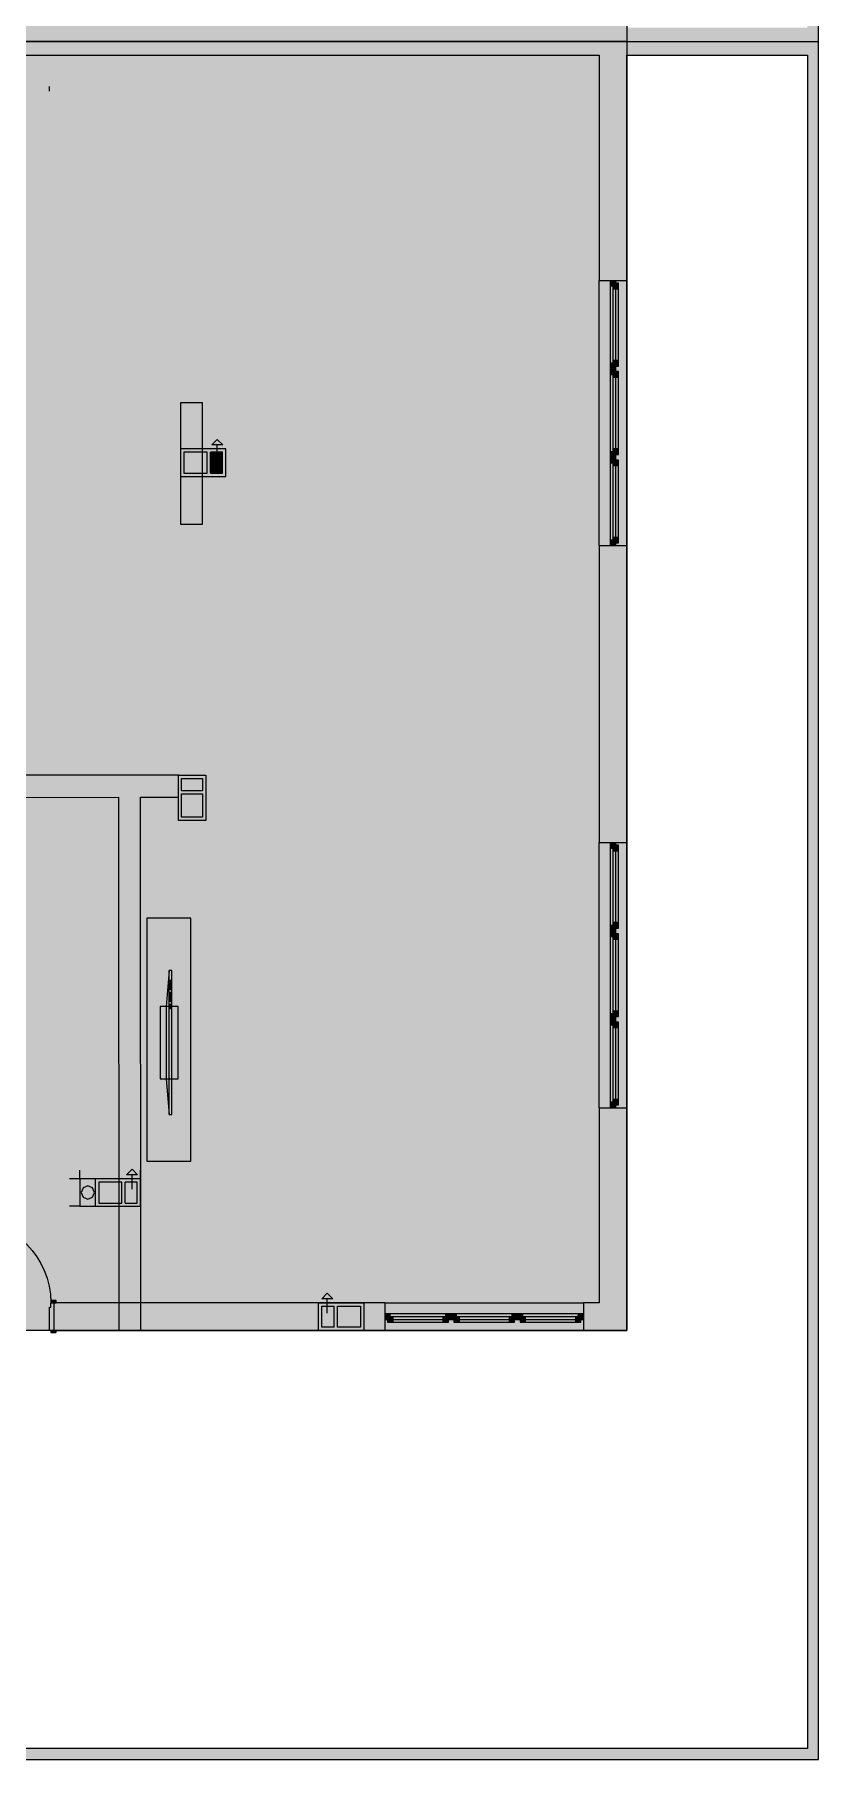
# Model space of a CAD drawing. Header units: centimetres. Extents: x -2733 to 2483, y -2206 to 1504.
# Drawn here: x 1773 to 2483, y -1778 to -217 of the extents above; entities that cross this region are included whole.
import ezdxf

# ---------------------------------------------------------------- set-up
doc = ezdxf.new("R2010")
doc.units = ezdxf.units.CM
for name, color, linetype, lineweight, true_color in [('kufiri i objektit', 7, 'Continuous', 0, 0xb36d4d), ('PDF_2D Drafting - General', 7, 'Continuous', 0, 0x7f7f7f), ('PDF_Equipment', 7, 'Continuous', 0, 0x6a6a6a), ('PDF_Laminati', 7, 'Continuous', 0, 0x999999), ('PDF_Muret', 7, 'Continuous', 0, 0x7f7f7f)]:
    doc.layers.add(name, color=color, linetype=linetype, lineweight=lineweight, true_color=true_color)
doc.layers.add('ndarjet-njesite', color=1, linetype='Continuous', lineweight=0)
doc.layers.add('PDF_Oxhaqet', color=7, linetype='Continuous', lineweight=0)

msp = doc.modelspace()

# ---------------------------------------------------------------- hatches: boundary and pattern name
at = {"layer": 'PDF_2D Drafting - General', "true_color": 0xfafafa, "transparency": 33554559}
msp.add_hatch(color=7, dxfattribs=at).paths.add_polyline_path([(2309, 1085.5), (2309, -210.6), (2309, -223.1), (1319, -223.1), (1306.5, -223.1), (1306.5, -707.4), (1046.1, -707.5), (1033.6, -707.4), (1033.6, -422.5), (1033.6, -410), (852, -410), (832, -410), (832, 1246.4), (1372.5, 1246.4), (1372.4, 1085.5)])
at = {"layer": 'PDF_2D Drafting - General', "true_color": 0xf2f9ff, "transparency": 33554559}
msp.add_hatch(color=7, dxfattribs=at).paths.add_polyline_path([(296.4, -928.1), (1294, -928.1), (1294, -707.4), (1306.5, -707.4), (1306.5, -235.6), (1306.4, -223.1), (2309, -223.1), (2309, -235.6), (2309, -1389.7), (1863.7, -1389.6), (1679.6, -1389.6), (1679.6, -1657.8), (308.9, -1657.8), (296.4, -1657.8)])
at = {"layer": 'PDF_Equipment', "true_color": 0xffffff, "transparency": 33554559}
msp.add_hatch(color=7, dxfattribs=at).paths.add_polyline_path([(1897.1, -1194.3), (1894.5, -1194.3), (1892, -1161.8), (1892, -1096.6), (1894.5, -1064), (1897.1, -1064)])
at = {"layer": 'PDF_Muret', "true_color": 0xffffff, "transparency": 33554559}
for points in [[(2294, -439.4), (2299, -439.4), (2299, -441.9), (2296.5, -441.9), (2296.5, -444.4), (2294, -444.4)], [(2301.5, -446.9), (2301.5, -511.9), (2296.5, -511.9), (2296.5, -514.4), (2294, -514.4), (2294, -444.4), (2296.5, -444.4), (2296.5, -446.9)], [(2299, -519.4), (2294, -519.4), (2294, -514.4), (2296.5, -514.4), (2296.5, -516.9), (2299, -516.9)], [(2294, -519.4), (2299, -519.4), (2299, -521.9), (2296.5, -521.9), (2296.5, -524.4), (2294, -524.4)], [(2301.5, -526.9), (2301.5, -591.9), (2296.5, -591.9), (2296.5, -594.4), (2294, -594.4), (2294, -524.4), (2296.5, -524.4), (2296.5, -526.9)], [(2299, -599.4), (2294, -599.4), (2294, -594.4), (2296.5, -594.4), (2296.5, -596.9), (2299, -596.9)], [(2294, -599.4), (2299, -599.4), (2299, -601.9), (2296.5, -601.9), (2296.5, -604.4), (2294, -604.4)], [(2301.5, -606.9), (2301.5, -671.9), (2296.5, -671.9), (2296.5, -674.4), (2294, -674.4), (2294, -604.4), (2296.5, -604.4), (2296.5, -606.9)], [(2299, -679.4), (2294, -679.4), (2294, -674.4), (2296.5, -674.4), (2296.5, -676.9), (2299, -676.9)], [(2294, -948.1), (2299, -948.1), (2299, -950.6), (2296.5, -950.6), (2296.5, -953.1), (2294, -953.1)], [(2301.5, -955.6), (2301.5, -1020.6), (2296.5, -1020.6), (2296.5, -1023.1), (2294, -1023.1), (2294, -953.1), (2296.5, -953.1), (2296.5, -955.6)], [(2299, -1028.1), (2294, -1028.1), (2294, -1023.1), (2296.5, -1023.1), (2296.5, -1025.6), (2299, -1025.6)], [(2294, -1028.1), (2299, -1028.1), (2299, -1030.6), (2296.5, -1030.6), (2296.5, -1033.1), (2294, -1033.1)], [(2301.5, -1035.6), (2301.5, -1100.6), (2296.5, -1100.6), (2296.5, -1103.1), (2294, -1103.1), (2294, -1033.1), (2296.5, -1033.1), (2296.5, -1035.6)], [(2299, -1108.1), (2294, -1108.1), (2294, -1103.1), (2296.5, -1103.1), (2296.5, -1105.6), (2299, -1105.6)], [(2294, -1108.1), (2299, -1108.1), (2299, -1110.6), (2296.5, -1110.6), (2296.5, -1113.1), (2294, -1113.1)], [(2301.5, -1115.6), (2301.5, -1180.6), (2296.5, -1180.6), (2296.5, -1183.1), (2294, -1183.1), (2294, -1113.1), (2296.5, -1113.1), (2296.5, -1115.6)], [(2299, -1188.1), (2294, -1188.1), (2294, -1183.1), (2296.5, -1183.1), (2296.5, -1185.6), (2299, -1185.6)], [(1786.2, -1389.6), (1786.2, -1368.5), (1787.4, -1368.5), (1787.4, -1364.6), (1790.2, -1364.6), (1790.2, -1389.6)], [(2089.9, -1379.7), (2089.9, -1374.7), (2094.8, -1374.7), (2094.8, -1377.2), (2092.4, -1377.2), (2092.3, -1379.7)], [(2142.4, -1382.2), (2097.3, -1382.2), (2097.3, -1377.2), (2094.8, -1377.2), (2094.8, -1374.7), (2144.9, -1374.7), (2144.9, -1377.2), (2142.4, -1377.2)], [(2149.9, -1374.7), (2149.8, -1379.7), (2147.4, -1379.7), (2147.4, -1377.2), (2144.9, -1377.2), (2144.9, -1374.7)], [(2149.8, -1379.7), (2149.9, -1374.7), (2154.8, -1374.7), (2154.8, -1377.2), (2152.3, -1377.2), (2152.3, -1379.7)], [(2202.4, -1382.2), (2157.4, -1382.2), (2157.4, -1377.2), (2154.8, -1377.2), (2154.8, -1374.7), (2204.9, -1374.7), (2204.9, -1377.2), (2202.4, -1377.2)], [(2209.8, -1374.7), (2209.8, -1379.7), (2207.3, -1379.7), (2207.4, -1377.2), (2204.9, -1377.2), (2204.9, -1374.7)], [(2209.8, -1379.7), (2209.8, -1374.7), (2214.9, -1374.7), (2214.9, -1377.2), (2212.3, -1377.2), (2212.3, -1379.7)], [(2262.4, -1382.2), (2217.4, -1382.2), (2217.4, -1377.2), (2214.9, -1377.2), (2214.9, -1374.7), (2264.9, -1374.7), (2264.8, -1377.2), (2262.4, -1377.2)], [(2269.8, -1374.7), (2269.8, -1379.7), (2267.3, -1379.7), (2267.3, -1377.2), (2264.8, -1377.2), (2264.9, -1374.7)]]:
    msp.add_hatch(color=7, dxfattribs=at).paths.add_polyline_path(points)

# ---------------------------------------------------------------- linework, layer by layer
at = {"layer": 'kufiri i objektit', "lineweight": 5}
msp.add_lwpolyline([(293.9, 39.3), (293.9, 122.7), (-2197.9, 122.7), (-2197.9, -1778), (2482.6, -1778), (2482.6, 1504), (532.4, 1504), (532.4, 39.3)], close=True, dxfattribs=at)
at = {"layer": 'ndarjet-njesite'}
for points in [[(2309, 1085.5), (2309, -210.6), (2309, -223.1), (1319, -223.1), (1306.5, -223.1), (1306.5, -707.4), (1021.1, -707.4), (1021.1, -397.5), (832, -397.5), (832, 1246.4), (1372.5, 1246.4), (1372.4, 1085.5), (2309, 1085.5)], [(296.4, -928.1), (1294, -928.1), (1294, -707.4), (1306.5, -707.4), (1306.5, -235.6), (1306.4, -223.1), (2309, -223.1), (2309, -235.6), (2309, -1389.7), (1863.7, -1389.6), (1679.6, -1389.6), (1679.6, -1657.8), (308.9, -1657.8), (296.4, -1657.8), (296.4, -928.1)]]:
    msp.add_lwpolyline(points, close=True, dxfattribs=at)
msp.add_lwpolyline([(2309, -223.1), (2482.6, -223.1)], dxfattribs=at)
at = {"layer": 'PDF_2D Drafting - General', "lineweight": 9}
for points in [[(2309, -210.6), (2309, -223.1)], [(1306.4, -223.1), (2309, -223.1)], [(2309, -223.1), (1319, -223.1)], [(2309, -223.1), (2309, -235.6)], [(2309, -235.6), (2309, -1389.7)], [(1874.3, -1016.4), (1874.3, -1236.4)], [(1914.3, -1016.4), (1874.3, -1016.4)], [(1914.3, -1236.4), (1914.3, -1016.4)], [(1874.3, -1236.4), (1914.3, -1236.4)], [(1863.7, -1389.6), (1679.6, -1389.6)], [(2309, -1389.7), (1863.7, -1389.6)]]:
    msp.add_lwpolyline(points, dxfattribs=at)
at = {"layer": 'PDF_2D Drafting - General', "color": 7, "true_color": 0xffffff, "transparency": 33554559}
msp.add_solid([(1914.3, -1016.4), (1914.3, -1236.4), (1874.3, -1016.4), (1874.3, -1236.4)], dxfattribs=at)
at = {"layer": 'PDF_Equipment', "lineweight": 13}
for points in [[(1894.5, -1064), (1892, -1096.6)], [(1897.1, -1064), (1894.5, -1064)], [(1894.5, -1194.3), (1894.5, -1064)], [(1895.4, -1081.3), (1895.4, -1072.7)], [(1895.4, -1072.7), (1896.1, -1072.7)], [(1896.1, -1072.7), (1896.1, -1081.3)], [(1897.1, -1194.3), (1897.1, -1064)], [(1896.1, -1081.3), (1895.4, -1081.3)], [(1895.4, -1092.2), (1895.4, -1083.5)], [(1895.4, -1083.5), (1896.1, -1083.5)], [(1896.1, -1092.2), (1895.4, -1092.2)], [(1896.1, -1083.5), (1896.1, -1092.2)], [(1886.4, -1096.6), (1886.4, -1161.8)], [(1902.7, -1096.6), (1886.4, -1096.6)], [(1892, -1096.6), (1892, -1161.8)], [(1895.4, -1098.7), (1895.4, -1094.4)], [(1895.4, -1094.4), (1896.1, -1094.4)], [(1896.1, -1098.7), (1895.4, -1098.7)], [(1896.1, -1094.4), (1896.1, -1098.7)], [(1902.7, -1161.8), (1902.7, -1096.6)], [(1886.4, -1161.8), (1902.7, -1161.8)], [(1892, -1161.8), (1894.5, -1194.3)], [(1894.5, -1194.3), (1897.1, -1194.3)]]:
    msp.add_lwpolyline(points, dxfattribs=at)
at = {"layer": 'PDF_Equipment', "color": 7, "true_color": 0xffffff, "transparency": 33554559}
msp.add_solid([(1902.7, -1161.8), (1886.4, -1161.8), (1902.7, -1096.6), (1886.4, -1096.6)], dxfattribs=at)
at = {"layer": 'PDF_Laminati', "lineweight": 9}
for points in [[(1945.9, -591.9), (1904.9, -591.9)], [(1904.9, -591.9), (1904.9, -616.9)], [(1945.9, -616.9), (1945.9, -591.9)], [(1929, -594.9), (1907.9, -594.9)], [(1907.9, -594.9), (1907.9, -613.9)], [(1929, -613.9), (1929, -594.9)], [(1942.9, -594.9), (1931.9, -594.9)], [(1931.9, -594.9), (1931.9, -613.9)], [(1942.9, -613.9), (1942.9, -594.9)], [(1904.9, -616.9), (1945.9, -616.9)], [(1907.9, -613.9), (1929, -613.9)], [(1931.9, -613.9), (1942.9, -613.9)]]:
    msp.add_lwpolyline(points, dxfattribs=at)
at = {"layer": 'PDF_Laminati', "color": 7, "true_color": 0xffffff, "transparency": 33554559}
for points in [[(1904.9, -616.9), (1904.9, -591.9), (1945.9, -616.9), (1945.9, -591.9)], [(1907.9, -613.9), (1929, -613.9), (1907.9, -594.9), (1929, -594.9)], [(1931.9, -613.9), (1942.9, -613.9), (1931.9, -594.9), (1942.9, -594.9)]]:
    msp.add_solid(points, dxfattribs=at)
at = {"layer": 'PDF_Muret', "color": 251, "lineweight": 5, "true_color": 0x6a6a6a}
for points in [[(1557.4, -235.6), (2284, -235.6)], [(2284, -235.6), (2284, -439.4)], [(2309, -235.6), (2472.6, -235.6)], [(2309, -439.4), (2309, -235.6)], [(2472.6, -235.6), (2472.6, -1768)], [(2284, -439.4), (2294, -439.4)], [(2284, -439.4), (2294, -439.4)], [(2294, -439.4), (2299, -439.4)], [(2294, -439.4), (2299, -439.4)], [(2294, -439.4), (2299, -439.4)], [(2299, -439.4), (2309, -439.4)], [(2299, -439.4), (2309, -439.4)], [(1904.9, -550.1), (1904.9, -660.1)], [(1924.9, -550.1), (1904.9, -550.1)], [(1924.9, -660.1), (1924.9, -550.1)], [(1904.9, -660.1), (1924.9, -660.1)], [(2284, -679.4), (2294, -679.4)], [(2284, -679.4), (2284, -948.1)], [(2284, -679.4), (2294, -679.4)], [(2294, -679.4), (2299, -679.4)], [(2294, -679.4), (2299, -679.4)], [(2294, -679.4), (2299, -679.4)], [(2299, -679.4), (2309, -679.4)], [(2299, -679.4), (2309, -679.4)], [(2309, -948.1), (2309, -679.4)], [(1902.9, -887.1), (1659.6, -887.2)], [(1902.9, -907.1), (1902.9, -887.1)], [(1679.6, -907.2), (1848.7, -907.1)], [(1848.7, -907.1), (1848.9, -1389.6)], [(1868.7, -907.1), (1902.9, -907.1)], [(1868.9, -1389.6), (1868.7, -907.1)], [(2284, -948.1), (2294, -948.1)], [(2284, -948.1), (2294, -948.1)], [(2294, -948.1), (2299, -948.1)], [(2294, -948.1), (2299, -948.1)], [(2294, -948.1), (2299, -948.1)], [(2299, -948.1), (2309, -948.1)], [(2299, -948.1), (2309, -948.1)], [(2284, -1188.1), (2294, -1188.1)], [(2284, -1188.1), (2284, -1364.7)], [(2284, -1188.1), (2294, -1188.1)], [(2294, -1188.1), (2299, -1188.1)], [(2294, -1188.1), (2299, -1188.1)], [(2294, -1188.1), (2299, -1188.1)], [(2299, -1188.1), (2309, -1188.1)], [(2299, -1188.1), (2309, -1188.1)], [(2309, -1389.7), (2309, -1188.1)], [(1790.2, -1364.6), (1792.4, -1364.6)], [(1790.2, -1364.6), (1790.2, -1389.6)], [(2089.9, -1364.7), (1790.2, -1364.6)], [(1790.2, -1364.6), (1790.2, -1389.6)], [(1790.2, -1364.6), (1790.2, -1389.6)], [(1790.2, -1364.6), (1792.4, -1364.6)], [(1790.2, -1364.6), (1792.4, -1364.6)], [(2089.9, -1364.7), (2089.9, -1374.7)], [(2089.9, -1364.7), (2089.9, -1374.7)], [(2269.8, -1364.7), (2269.8, -1374.7)], [(2284, -1364.7), (2269.8, -1364.7)], [(2269.8, -1364.7), (2269.8, -1374.7)], [(2089.9, -1379.7), (2089.8, -1389.7)], [(2089.9, -1379.7), (2089.8, -1389.7)], [(2089.9, -1374.7), (2089.9, -1379.7)], [(2089.9, -1374.7), (2089.9, -1379.7)], [(2089.9, -1374.7), (2089.9, -1379.7)], [(2269.8, -1374.7), (2269.8, -1379.7)], [(2269.8, -1374.7), (2269.8, -1379.7)], [(2269.8, -1374.7), (2269.8, -1379.7)], [(2269.8, -1379.7), (2269.8, -1389.7)], [(2269.8, -1379.7), (2269.8, -1389.7)], [(1790.2, -1389.6), (1792.4, -1389.6)], [(1790.2, -1389.6), (2089.8, -1389.7)], [(1790.2, -1389.6), (1792.4, -1389.6)], [(1790.2, -1389.6), (1792.4, -1389.6)], [(1848.9, -1389.6), (1868.9, -1389.6)], [(2269.8, -1389.7), (2309, -1389.7)], [(2472.6, -1768), (308.9, -1768)]]:
    msp.add_lwpolyline(points, dxfattribs=at)
at = {"layer": 'PDF_Muret', "lineweight": 5}
for points in [[(2284, -679.4), (2284, -439.4)], [(2294, -439.4), (2294, -444.4)], [(2294, -444.4), (2296.5, -444.4)], [(2294, -444.4), (2294, -514.4)], [(2296.5, -444.4), (2296.5, -441.9)], [(2296.5, -441.9), (2299, -441.9)], [(2296.5, -441.9), (2296.5, -446.9)], [(2301.5, -441.9), (2296.5, -441.9)], [(2296.5, -446.9), (2301.5, -446.9)], [(2296.5, -446.9), (2296.5, -511.9)], [(2299, -441.9), (2299, -439.4)], [(2299, -511.9), (2299, -446.9)], [(2301.5, -446.9), (2301.5, -441.9)], [(2301.5, -511.9), (2301.5, -446.9)], [(2301.5, -511.9), (2301.5, -446.9)], [(2309, -679.4), (2309, -439.4)], [(2296.5, -514.4), (2294, -514.4)], [(2294, -514.4), (2294, -519.4)], [(2301.5, -511.9), (2296.5, -511.9)], [(2296.5, -511.9), (2296.5, -516.9)], [(2296.5, -516.9), (2296.5, -514.4)], [(2301.5, -516.9), (2301.5, -511.9)], [(2294, -519.4), (2294, -524.4)], [(2294, -524.4), (2296.5, -524.4)], [(2294, -524.4), (2294, -594.4)], [(2299, -516.9), (2296.5, -516.9)], [(2296.5, -516.9), (2301.5, -516.9)], [(2296.5, -524.4), (2296.5, -521.9)], [(2296.5, -521.9), (2299, -521.9)], [(2296.5, -521.9), (2296.5, -526.9)], [(2301.5, -521.9), (2296.5, -521.9)], [(2296.5, -526.9), (2301.5, -526.9)], [(2296.5, -526.9), (2296.5, -591.9)], [(2299, -519.4), (2299, -516.9)], [(2299, -521.9), (2299, -519.4)], [(2299, -591.9), (2299, -526.9)], [(2301.5, -526.9), (2301.5, -521.9)], [(2301.5, -591.9), (2301.5, -526.9)], [(2301.5, -591.9), (2301.5, -526.9)], [(2301.5, -591.9), (2296.5, -591.9)], [(2296.5, -591.9), (2296.5, -596.9)], [(2301.5, -596.9), (2301.5, -591.9)], [(2296.5, -594.4), (2294, -594.4)], [(2294, -594.4), (2294, -599.4)], [(2294, -599.4), (2294, -604.4)], [(2294, -604.4), (2296.5, -604.4)], [(2294, -604.4), (2294, -674.4)], [(2296.5, -596.9), (2296.5, -594.4)], [(2299, -596.9), (2296.5, -596.9)], [(2296.5, -596.9), (2301.5, -596.9)], [(2296.5, -604.4), (2296.5, -601.9)], [(2296.5, -601.9), (2299, -601.9)], [(2296.5, -601.9), (2296.5, -606.9)], [(2301.5, -601.9), (2296.5, -601.9)], [(2296.5, -606.9), (2301.5, -606.9)], [(2296.5, -606.9), (2296.5, -671.9)], [(2299, -599.4), (2299, -596.9)], [(2299, -601.9), (2299, -599.4)], [(2299, -671.9), (2299, -606.9)], [(2301.5, -606.9), (2301.5, -601.9)], [(2301.5, -671.9), (2301.5, -606.9)], [(2301.5, -671.9), (2301.5, -606.9)], [(2296.5, -674.4), (2294, -674.4)], [(2294, -674.4), (2294, -679.4)], [(2301.5, -671.9), (2296.5, -671.9)], [(2296.5, -671.9), (2296.5, -676.9)], [(2296.5, -676.9), (2296.5, -674.4)], [(2299, -676.9), (2296.5, -676.9)], [(2296.5, -676.9), (2301.5, -676.9)], [(2299, -679.4), (2299, -676.9)], [(2301.5, -676.9), (2301.5, -671.9)], [(2284, -1188.1), (2284, -948.1)], [(2294, -948.1), (2294, -953.1)], [(2296.5, -953.1), (2296.5, -950.6)], [(2296.5, -950.6), (2299, -950.6)], [(2296.5, -950.6), (2296.5, -955.6)], [(2301.5, -950.6), (2296.5, -950.6)], [(2299, -950.6), (2299, -948.1)], [(2301.5, -955.6), (2301.5, -950.6)], [(2309, -1188.1), (2309, -948.1)], [(2294, -953.1), (2296.5, -953.1)], [(2294, -953.1), (2294, -1023.1)], [(2296.5, -955.6), (2301.5, -955.6)], [(2296.5, -955.6), (2296.5, -1020.6)], [(2299, -1020.6), (2299, -955.6)], [(2301.5, -1020.6), (2301.5, -955.6)], [(2301.5, -1020.6), (2301.5, -955.6)], [(2296.5, -1023.1), (2294, -1023.1)], [(2294, -1023.1), (2294, -1028.1)], [(2294, -1028.1), (2294, -1033.1)], [(2301.5, -1020.6), (2296.5, -1020.6)], [(2296.5, -1020.6), (2296.5, -1025.6)], [(2296.5, -1025.6), (2296.5, -1023.1)], [(2299, -1025.6), (2296.5, -1025.6)], [(2296.5, -1025.6), (2301.5, -1025.6)], [(2299, -1028.1), (2299, -1025.6)], [(2299, -1030.6), (2299, -1028.1)], [(2301.5, -1025.6), (2301.5, -1020.6)], [(2294, -1033.1), (2296.5, -1033.1)], [(2294, -1033.1), (2294, -1103.1)], [(2296.5, -1033.1), (2296.5, -1030.6)], [(2296.5, -1030.6), (2299, -1030.6)], [(2296.5, -1030.6), (2296.5, -1035.6)], [(2301.5, -1030.6), (2296.5, -1030.6)], [(2296.5, -1035.6), (2301.5, -1035.6)], [(2296.5, -1035.6), (2296.5, -1100.6)], [(2299, -1100.6), (2299, -1035.6)], [(2301.5, -1035.6), (2301.5, -1030.6)], [(2301.5, -1100.6), (2301.5, -1035.6)], [(2301.5, -1100.6), (2301.5, -1035.6)], [(2296.5, -1103.1), (2294, -1103.1)], [(2294, -1103.1), (2294, -1108.1)], [(2294, -1108.1), (2294, -1113.1)], [(2301.5, -1100.6), (2296.5, -1100.6)], [(2296.5, -1100.6), (2296.5, -1105.6)], [(2296.5, -1105.6), (2296.5, -1103.1)], [(2299, -1105.6), (2296.5, -1105.6)], [(2296.5, -1105.6), (2301.5, -1105.6)], [(2299, -1108.1), (2299, -1105.6)], [(2299, -1110.6), (2299, -1108.1)], [(2301.5, -1105.6), (2301.5, -1100.6)], [(2294, -1113.1), (2296.5, -1113.1)], [(2294, -1113.1), (2294, -1183.1)], [(2296.5, -1113.1), (2296.5, -1110.6)], [(2296.5, -1110.6), (2299, -1110.6)], [(2296.5, -1110.6), (2296.5, -1115.6)], [(2301.5, -1110.6), (2296.5, -1110.6)], [(2296.5, -1115.6), (2301.5, -1115.6)], [(2296.5, -1115.6), (2296.5, -1180.6)], [(2299, -1180.6), (2299, -1115.6)], [(2301.5, -1115.6), (2301.5, -1110.6)], [(2301.5, -1180.6), (2301.5, -1115.6)], [(2301.5, -1180.6), (2301.5, -1115.6)], [(2296.5, -1183.1), (2294, -1183.1)], [(2294, -1183.1), (2294, -1188.1)], [(2301.5, -1180.6), (2296.5, -1180.6)], [(2296.5, -1180.6), (2296.5, -1185.6)], [(2296.5, -1185.6), (2296.5, -1183.1)], [(2299, -1185.6), (2296.5, -1185.6)], [(2296.5, -1185.6), (2301.5, -1185.6)], [(2299, -1188.1), (2299, -1185.6)], [(2301.5, -1185.6), (2301.5, -1180.6)], [(1786.2, -1389.6), (1786.2, -1368.5)], [(1786.2, -1368.5), (1787.4, -1368.5)], [(1792.4, -1362.7), (1787.4, -1362.7)], [(1787.4, -1362.7), (1787.4, -1364.6)], [(1787.4, -1364.6), (1792.4, -1364.6)], [(1787.4, -1368.5), (1787.4, -1364.6)], [(1787.4, -1364.6), (1790.2, -1364.6)], [(1790.2, -1364.6), (1790.2, -1389.6)], [(1792.4, -1364.6), (1792.4, -1362.7)], [(2089.9, -1364.7), (2269.8, -1364.7)], [(2094.8, -1374.7), (2089.9, -1374.7)], [(2089.9, -1379.7), (2092.3, -1379.7)], [(2092.3, -1379.7), (2092.4, -1377.2)], [(2092.4, -1377.2), (2092.3, -1382.2)], [(2092.3, -1382.2), (2097.3, -1382.2)], [(2092.4, -1377.2), (2094.8, -1377.2)], [(2097.3, -1377.2), (2092.4, -1377.2)], [(2094.8, -1377.2), (2094.8, -1374.7)], [(2144.9, -1374.7), (2094.8, -1374.7)], [(2097.3, -1382.2), (2097.3, -1377.2)], [(2142.4, -1377.2), (2097.3, -1377.2)], [(2097.3, -1379.7), (2142.4, -1379.7)], [(2097.3, -1382.2), (2142.4, -1382.2)], [(2097.3, -1382.2), (2142.4, -1382.2)], [(2147.4, -1377.2), (2142.4, -1377.2)], [(2142.4, -1377.2), (2142.4, -1382.2)], [(2142.4, -1382.2), (2147.4, -1382.2)], [(2149.9, -1374.7), (2144.9, -1374.7)], [(2144.9, -1374.7), (2144.9, -1377.2)], [(2144.9, -1377.2), (2147.4, -1377.2)], [(2147.4, -1377.2), (2147.4, -1379.7)], [(2147.4, -1382.2), (2147.4, -1377.2)], [(2147.4, -1379.7), (2149.8, -1379.7)], [(2149.8, -1379.7), (2152.3, -1379.7)], [(2154.8, -1374.7), (2149.9, -1374.7)], [(2152.3, -1379.7), (2152.3, -1377.2)], [(2152.3, -1377.2), (2154.8, -1377.2)], [(2157.4, -1377.2), (2152.3, -1377.2)], [(2152.3, -1377.2), (2152.3, -1382.2)], [(2152.3, -1382.2), (2157.4, -1382.2)], [(2154.8, -1377.2), (2154.8, -1374.7)], [(2204.9, -1374.7), (2154.8, -1374.7)], [(2157.4, -1382.2), (2157.4, -1377.2)], [(2202.4, -1377.2), (2157.4, -1377.2)], [(2157.4, -1379.7), (2202.4, -1379.7)], [(2157.4, -1382.2), (2202.4, -1382.2)], [(2157.4, -1382.2), (2202.4, -1382.2)], [(2207.3, -1377.2), (2202.4, -1377.2)], [(2202.4, -1377.2), (2202.4, -1382.2)], [(2202.4, -1382.2), (2207.3, -1382.2)], [(2209.8, -1374.7), (2204.9, -1374.7)], [(2204.9, -1374.7), (2204.9, -1377.2)], [(2204.9, -1377.2), (2207.3, -1377.2)], [(2207.3, -1377.2), (2207.3, -1379.7)], [(2207.3, -1382.2), (2207.3, -1377.2)], [(2207.3, -1379.7), (2209.8, -1379.7)], [(2214.9, -1374.7), (2209.8, -1374.7)], [(2209.8, -1379.7), (2212.3, -1379.7)], [(2212.3, -1379.7), (2212.3, -1377.2)], [(2212.3, -1377.2), (2214.9, -1377.2)], [(2217.4, -1377.2), (2212.3, -1377.2)], [(2212.3, -1377.2), (2212.3, -1382.2)], [(2212.3, -1382.2), (2217.4, -1382.2)], [(2214.9, -1377.2), (2214.9, -1374.7)], [(2264.9, -1374.7), (2214.9, -1374.7)], [(2217.4, -1382.2), (2217.4, -1377.2)], [(2262.4, -1377.2), (2217.4, -1377.2)], [(2217.4, -1379.7), (2262.4, -1379.7)], [(2217.4, -1382.2), (2262.4, -1382.2)], [(2217.4, -1382.2), (2262.4, -1382.2)], [(2267.3, -1377.2), (2262.4, -1377.2)], [(2262.4, -1377.2), (2262.4, -1382.2)], [(2262.4, -1382.2), (2267.3, -1382.2)], [(2264.9, -1374.7), (2264.8, -1377.2)], [(2264.8, -1377.2), (2267.3, -1377.2)], [(2269.8, -1374.7), (2264.9, -1374.7)], [(2267.3, -1377.2), (2267.3, -1379.7)], [(2267.3, -1382.2), (2267.3, -1377.2)], [(2267.3, -1379.7), (2269.8, -1379.7)], [(1790.2, -1389.6), (1786.2, -1389.6)], [(1792.4, -1389.6), (1787.4, -1389.6)], [(1787.4, -1389.6), (1787.4, -1391.5)], [(1787.4, -1391.5), (1792.4, -1391.5)], [(1792.4, -1391.5), (1792.4, -1389.6)], [(2089.8, -1389.7), (2269.8, -1389.7)]]:
    msp.add_lwpolyline(points, dxfattribs=at)
msp.add_open_spline([(1713, -1290.1), (1754.1, -1290.1), (1787.4, -1323.4), (1787.4, -1364.5), (1787.4, -1364.5), (1787.4, -1364.5), (1787.4, -1364.6)], degree=3, knots=[0, 0, 0, 0, 1, 1, 1, 2, 2, 2, 2], dxfattribs=at)
at = {"layer": 'PDF_Muret', "color": 7, "true_color": 0xffffff, "transparency": 33554559}
for points in [[(2482.6, -1778), (2472.6, -1768), (2482.6, 1504), (2472.6, 1494)], [(2309, -35.6), (2309, -439.4), (2284, -35.6), (2284, -439.4)], [(2284, -235.6), (1319, -235.6), (2284, -210.6), (1294, -210.6)], [(2472.6, -235.6), (2309, -235.6), (2472.6, -210.6), (2309, -210.6)], [(2284, -439.4), (2309, -439.4), (2284, -679.4), (2309, -679.4)], [(2296.5, -441.9), (2301.5, -441.9), (2296.5, -446.9), (2301.5, -446.9)], [(2296.5, -446.9), (2301.5, -446.9), (2296.5, -511.9), (2301.5, -511.9)], [(2301.5, -516.9), (2296.5, -516.9), (2301.5, -511.9), (2296.5, -511.9)], [(2296.5, -521.9), (2301.5, -521.9), (2296.5, -526.9), (2301.5, -526.9)], [(2296.5, -526.9), (2301.5, -526.9), (2296.5, -591.9), (2301.5, -591.9)], [(1904.9, -550.1), (1924.9, -550.1), (1904.9, -660.1), (1924.9, -660.1)], [(2301.5, -596.9), (2296.5, -596.9), (2301.5, -591.9), (2296.5, -591.9)], [(2296.5, -601.9), (2301.5, -601.9), (2296.5, -606.9), (2301.5, -606.9)], [(2296.5, -606.9), (2301.5, -606.9), (2296.5, -671.9), (2301.5, -671.9)], [(2309, -679.4), (2309, -948.1), (2284, -679.4), (2284, -948.1)], [(2301.5, -676.9), (2296.5, -676.9), (2301.5, -671.9), (2296.5, -671.9)], [(1902.9, -887.1), (1902.9, -907.1), (1659.6, -887.2), (1659.6, -907.2)], [(1868.9, -1389.6), (1848.9, -1389.6), (1868.7, -907.1), (1848.7, -907.1)], [(2284, -948.1), (2309, -948.1), (2284, -1188.1), (2309, -1188.1)], [(2296.5, -950.6), (2301.5, -950.6), (2296.5, -955.6), (2301.5, -955.6)], [(2296.5, -955.6), (2301.5, -955.6), (2296.5, -1020.6), (2301.5, -1020.6)], [(2301.5, -1025.6), (2296.5, -1025.6), (2301.5, -1020.6), (2296.5, -1020.6)], [(2296.5, -1030.6), (2301.5, -1030.6), (2296.5, -1035.6), (2301.5, -1035.6)], [(2296.5, -1035.6), (2301.5, -1035.6), (2296.5, -1100.6), (2301.5, -1100.6)], [(2301.5, -1105.6), (2296.5, -1105.6), (2301.5, -1100.6), (2296.5, -1100.6)], [(2296.5, -1110.6), (2301.5, -1110.6), (2296.5, -1115.6), (2301.5, -1115.6)], [(2296.5, -1115.6), (2301.5, -1115.6), (2296.5, -1180.6), (2301.5, -1180.6)], [(2301.5, -1185.6), (2296.5, -1185.6), (2301.5, -1180.6), (2296.5, -1180.6)], [(2284, -1364.7), (2284, -1188.1), (2309, -1389.7), (2309, -1188.1)], [(1787.4, -1364.6), (1787.4, -1362.7), (1792.4, -1364.6), (1792.4, -1362.7)], [(1790.2, -1364.6), (2089.9, -1364.7), (1790.2, -1389.6), (2089.8, -1389.7)], [(2269.8, -1364.7), (2269.8, -1389.7), (2089.9, -1364.7), (2089.8, -1389.7)], [(2269.8, -1364.7), (2284, -1364.7), (2269.8, -1389.7), (2309, -1389.7)], [(2092.3, -1382.2), (2092.4, -1377.2), (2097.3, -1382.2), (2097.3, -1377.2)], [(2142.4, -1377.2), (2142.4, -1382.2), (2097.3, -1377.2), (2097.3, -1382.2)], [(2147.4, -1377.2), (2147.4, -1382.2), (2142.4, -1377.2), (2142.4, -1382.2)], [(2152.3, -1382.2), (2152.3, -1377.2), (2157.4, -1382.2), (2157.4, -1377.2)], [(2202.4, -1377.2), (2202.4, -1382.2), (2157.4, -1377.2), (2157.4, -1382.2)], [(2207.4, -1377.2), (2207.3, -1382.2), (2202.4, -1377.2), (2202.4, -1382.2)], [(2212.3, -1382.2), (2212.3, -1377.2), (2217.4, -1382.2), (2217.4, -1377.2)], [(2262.4, -1377.2), (2262.4, -1382.2), (2217.4, -1377.2), (2217.4, -1382.2)], [(2267.3, -1377.2), (2267.3, -1382.2), (2262.4, -1377.2), (2262.4, -1382.2)], [(1787.4, -1391.5), (1787.4, -1389.6), (1792.4, -1391.5), (1792.4, -1389.6)], [(-2197.9, -1778), (-2187.9, -1768), (2482.6, -1778), (2472.6, -1768)]]:
    msp.add_solid(points, dxfattribs=at)
at = {"layer": 'PDF_Oxhaqet', "lineweight": 9}
for points in [[(1785.8, -264), (1785.8, -268.2)], [(1945.9, -591.9), (1904.9, -591.9)], [(1904.9, -591.9), (1904.9, -616.9)], [(1938.2, -583.3), (1933.2, -588.3)], [(1943.2, -588.3), (1933.2, -588.3)], [(1938.2, -583.3), (1943.2, -588.3)], [(1938.2, -601.4), (1938.2, -588.3)], [(1945.9, -616.9), (1945.9, -591.9)], [(1907.9, -594.9), (1907.9, -613.9)], [(1929, -594.9), (1907.9, -594.9)], [(1929, -613.9), (1929, -594.9)], [(1931.9, -613.9), (1931.9, -594.9)], [(1942.9, -594.9), (1931.9, -594.9)], [(1942.9, -613.9), (1942.9, -594.9)], [(1904.9, -616.9), (1945.9, -616.9)], [(1907.9, -613.9), (1929, -613.9)], [(1931.9, -613.9), (1942.9, -613.9)], [(1902.9, -928.1), (1902.9, -887.1)], [(1902.9, -887.1), (1927.9, -887.1)], [(1927.9, -887.1), (1927.9, -928.1)], [(1905.9, -890.1), (1924.9, -890.1)], [(1905.9, -901.1), (1905.9, -890.1)], [(1905.9, -901.1), (1924.9, -901.1)], [(1905.9, -904.1), (1924.9, -904.1)], [(1905.9, -925.1), (1905.9, -904.1)], [(1924.9, -890.1), (1924.9, -901.1)], [(1924.9, -904.1), (1924.9, -925.1)], [(1927.9, -928.1), (1902.9, -928.1)], [(1924.9, -925.1), (1905.9, -925.1)], [(1861, -1243.8), (1856, -1248.8)], [(1866, -1248.8), (1856, -1248.8)], [(1861, -1243.8), (1866, -1248.8)], [(1861, -1261.9), (1861, -1248.8)], [(1827.7, -1252.3), (1813.7, -1252.3)], [(1813.7, -1252.3), (1813.7, -1277.3)], [(1816.6, -1260.6), (1814.9, -1264.8)], [(1820.9, -1258.8), (1816.6, -1260.6)], [(1825.1, -1260.6), (1820.9, -1258.8)], [(1826.9, -1264.8), (1825.1, -1260.6)], [(1868.7, -1252.3), (1827.7, -1252.3)], [(1827.7, -1252.3), (1827.7, -1277.3)], [(1830.8, -1255.4), (1830.8, -1274.4)], [(1851.7, -1255.4), (1830.8, -1255.4)], [(1851.7, -1274.4), (1851.7, -1255.4)], [(1854.7, -1274.4), (1854.7, -1255.4)], [(1865.7, -1255.4), (1854.7, -1255.4)], [(1865.7, -1274.4), (1865.7, -1255.4)], [(1868.7, -1277.3), (1868.7, -1252.3)], [(1813.7, -1277.3), (1827.7, -1277.3)], [(1814.9, -1264.8), (1816.6, -1269.1)], [(1816.6, -1269.1), (1820.9, -1270.8)], [(1820.9, -1270.8), (1825.1, -1269.1)], [(1825.1, -1269.1), (1826.9, -1264.8)], [(1827.7, -1277.3), (1868.7, -1277.3)], [(1830.8, -1274.4), (1851.7, -1274.4)], [(1854.7, -1274.4), (1865.7, -1274.4)], [(2037.7, -1356), (2032.7, -1361)], [(2037.7, -1356), (2042.7, -1361)], [(2029.9, -1364.6), (2070.9, -1364.6)], [(2029.9, -1389.6), (2029.9, -1364.6)], [(2042.7, -1361), (2032.7, -1361)], [(2032.9, -1386.6), (2032.9, -1367.6)], [(2032.9, -1367.6), (2043.9, -1367.6)], [(2037.7, -1374.1), (2037.7, -1361)], [(2043.9, -1386.6), (2043.9, -1367.6)], [(2046.9, -1386.6), (2046.9, -1367.6)], [(2046.9, -1367.6), (2067.9, -1367.6)], [(2067.9, -1367.6), (2067.9, -1386.6)], [(2070.9, -1364.6), (2070.9, -1389.6)], [(2043.9, -1386.6), (2032.9, -1386.6)], [(2067.9, -1386.6), (2046.9, -1386.6)], [(2070.9, -1389.6), (2029.9, -1389.6)]]:
    msp.add_lwpolyline(points, dxfattribs=at)
at = {"layer": 'PDF_Oxhaqet', "color": 8, "lineweight": 5, "true_color": 0x7f7f7f}
for points in [[(1813.7, -1252.3), (1813.7, -1244.7)], [(1868.7, -1252.3), (1868.7, -1244.7)], [(1813.7, -1252.3), (1804.3, -1252.3)], [(1813.7, -1277.3), (1804.3, -1277.3)]]:
    msp.add_lwpolyline(points, dxfattribs=at)

doc.saveas('drawing.dxf')
